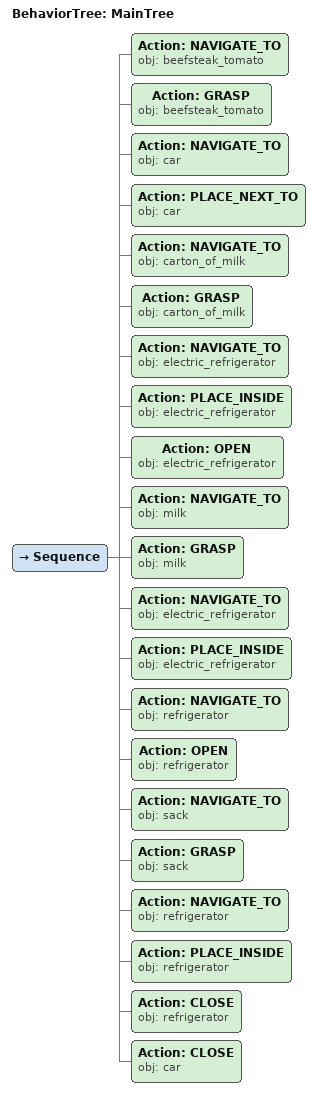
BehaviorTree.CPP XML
<root main_tree_to_execute="MainTree">
  <BehaviorTree ID="MainTree">
    <Sequence>
      <!-- Navigate to beefsteak_tomato -->
      <Action ID="NAVIGATE_TO" obj="beefsteak_tomato" />
      <!-- Grasp beefsteak_tomato -->
      <Action ID="GRASP" obj="beefsteak_tomato" />
      <!-- Navigate to car -->
      <Action ID="NAVIGATE_TO" obj="car" />
      <!-- Place next to car -->
      <Action ID="PLACE_NEXT_TO" obj="car" />
      <!-- Navigate to carton_of_milk -->
      <Action ID="NAVIGATE_TO" obj="carton_of_milk" />
      <!-- Grasp carton_of_milk -->
      <Action ID="GRASP" obj="carton_of_milk" />
      <!-- Navigate to electric_refrigerator -->
      <Action ID="NAVIGATE_TO" obj="electric_refrigerator" />
      <!-- Place inside electric_refrigerator -->
      <Action ID="PLACE_INSIDE" obj="electric_refrigerator" />
      <!-- Open electric_refrigerator -->
      <Action ID="OPEN" obj="electric_refrigerator" />
      <!-- Navigate to milk -->
      <Action ID="NAVIGATE_TO" obj="milk" />
      <!-- Grasp milk -->
      <Action ID="GRASP" obj="milk" />
      <!-- Navigate to electric_refrigerator -->
      <Action ID="NAVIGATE_TO" obj="electric_refrigerator" />
      <!-- Place inside electric_refrigerator -->
      <Action ID="PLACE_INSIDE" obj="electric_refrigerator" />
      <!-- Navigate to refrigerator -->
      <Action ID="NAVIGATE_TO" obj="refrigerator" />
      <!-- Open refrigerator -->
      <Action ID="OPEN" obj="refrigerator" />
      <!-- Navigate to sack -->
      <Action ID="NAVIGATE_TO" obj="sack" />
      <!-- Grasp sack -->
      <Action ID="GRASP" obj="sack" />
      <!-- Navigate to refrigerator -->
      <Action ID="NAVIGATE_TO" obj="refrigerator" />
      <!-- Place inside refrigerator -->
      <Action ID="PLACE_INSIDE" obj="refrigerator" />
      <!-- Close refrigerator -->
      <Action ID="CLOSE" obj="refrigerator" />
      <!-- Close car -->
      <Action ID="CLOSE" obj="car" />
    </Sequence>
  </BehaviorTree>
</root>
